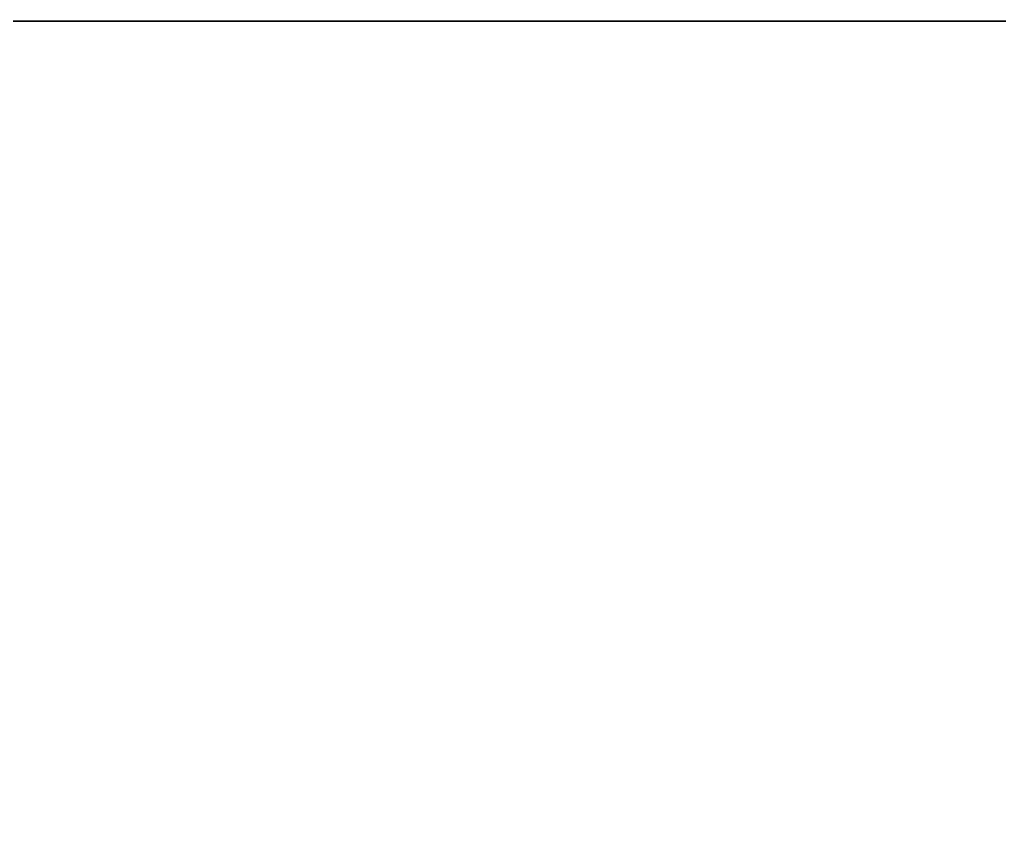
# Model space of a CAD drawing. Extents: x 0 to 4257, y -4384 to 0.
# Drawn here: x 618.54 to 635.58, y -1207.02 to -1192.97 of the extents above; entities that cross this region are included whole.
import ezdxf

# ---------------------------------------------------------------- set-up
doc = ezdxf.new("R2010")
doc.units = 0
for name, color, linetype in [('LAYER0', 7, 'CONTINUOUS'), ('LAYER1', 7, 'CONTINUOUS'), ('LAYER10', 7, 'CONTINUOUS'), ('LAYER11', 7, 'CONTINUOUS'), ('LAYER17', 9, 'CONTINUOUS'), ('LAYER20', 9, 'CONTINUOUS'), ('LAYER3', 7, 'CONTINUOUS'), ('LAYER30', 7, 'CONTINUOUS'), ('LAYER40', 7, 'CONTINUOUS'), ('LAYER50', 7, 'CONTINUOUS'), ('LAYER60', 7, 'CONTINUOUS'), ('LAYER70', 7, 'CONTINUOUS'), ('LAYER9', 7, 'CONTINUOUS')]:
    doc.layers.add(name, color=color, linetype=linetype)

msp = doc.modelspace()

# ---------------------------------------------------------------- linework, layer by layer
at = {"layer": 'LAYER0'}
for points, invisible_edges in [([(1784, -1454, 359), (609, -946, 359), (1784, 0, 359), (1784, -1454, 359)], 3), ([(609, -946, 364), (1784, -1454, 364), (609, 0, 364), (609, -946, 364)], 3), ([(1784, 0, 364), (609, 0, 364), (1784, -1454, 364), (1784, 0, 364)], 2), ([(0, -4366, 359), (609, -946, 359), (4239, -4366, 359), (0, -4366, 359)], 3), ([(4239, -4366, 364), (0, -946, 364), (0, -4366, 364), (4239, -4366, 364)], 1), ([(0, -946, 364), (4239, -4366, 364), (609, -946, 364), (0, -946, 364)], 3), ([(4239, -4366, 359), (609, -946, 359), (1784, -1454, 359), (4239, -4366, 359)], 7), ([(609, -946, 364), (4239, -4366, 364), (1784, -1454, 364), (609, -946, 364)], 7)]:
    msp.add_3dface(points, dxfattribs=dict(at, invisible_edges=invisible_edges))
at = {"layer": 'LAYER10', "invisible_edges": 1}
for points in [[(174.6, -1786.5, 2064.5), (670, -1144, 2064.5), (174.6, -1144, 2064.5), (174.6, -1786.5, 2064.5)], [(670, -1144, 2064.5), (174.6, -1786.5, 2064.5), (670, -1786.5, 2064.5), (670, -1144, 2064.5)], [(670, -1786.5, 2046.5), (174.6, -1144, 2046.5), (670, -1144, 2046.5), (670, -1786.5, 2046.5)], [(174.6, -1144, 2046.5), (670, -1786.5, 2046.5), (174.6, -1786.5, 2046.5), (174.6, -1144, 2046.5)]]:
    msp.add_3dface(points, dxfattribs=at)
at = {"layer": 'LAYER11', "invisible_edges": 1}
for points in [[(174.6, -1786.5, 2356.75), (670, -1144, 2356.75), (174.6, -1144, 2356.75), (174.6, -1786.5, 2356.75)], [(670, -1144, 2356.75), (174.6, -1786.5, 2356.75), (670, -1786.5, 2356.75), (670, -1144, 2356.75)], [(670, -1786.5, 2338.75), (174.6, -1144, 2338.75), (670, -1144, 2338.75), (670, -1786.5, 2338.75)], [(174.6, -1144, 2338.75), (670, -1786.5, 2338.75), (174.6, -1786.5, 2338.75), (174.6, -1144, 2338.75)]]:
    msp.add_3dface(points, dxfattribs=at)
at = {"layer": 'LAYER17', "invisible_edges": 1}
for points in [[(150, -1144, 444), (750, -3768, 444), (150, -3768, 444), (150, -1144, 444)], [(750, -3768, 444), (150, -1144, 444), (750, -1144, 444), (750, -3768, 444)], [(750, -1144, 462), (150, -3768, 462), (750, -3768, 462), (750, -1144, 462)], [(150, -3768, 462), (750, -1144, 462), (150, -1144, 462), (150, -3768, 462)]]:
    msp.add_3dface(points, dxfattribs=at)
at = {"layer": 'LAYER20', "invisible_edges": 1}
for points in [[(150, -3768, 2649), (750, -1144, 2649), (150, -1144, 2649), (150, -3768, 2649)], [(750, -1144, 2649), (150, -3768, 2649), (750, -3768, 2649), (750, -1144, 2649)], [(750, -3768, 2631), (150, -1144, 2631), (750, -1144, 2631), (750, -3768, 2631)], [(150, -1144, 2631), (750, -3768, 2631), (150, -3768, 2631), (150, -1144, 2631)]]:
    msp.add_3dface(points, dxfattribs=at)
at = {"layer": 'LAYER3', "invisible_edges": 1}
for points in [[(174.6, -1786.5, 1480), (670, -1144, 1480), (174.6, -1144, 1480), (174.6, -1786.5, 1480)], [(670, -1144, 1480), (174.6, -1786.5, 1480), (670, -1786.5, 1480), (670, -1144, 1480)], [(670, -1786.5, 1462), (174.6, -1144, 1462), (670, -1144, 1462), (670, -1786.5, 1462)], [(174.6, -1144, 1462), (670, -1786.5, 1462), (174.6, -1786.5, 1462), (174.6, -1144, 1462)]]:
    msp.add_3dface(points, dxfattribs=at)
at = {"layer": 'LAYER30', "invisible_edges": 1}
for points in [[(202, -1193, 502), (652, -1737.5, 502), (202, -1737.5, 502), (202, -1193, 502)], [(652, -1737.5, 502), (202, -1193, 502), (652, -1193, 502), (652, -1737.5, 502)], [(202, -1193, 502), (652, -1193, 520), (652, -1193, 502), (202, -1193, 502)], [(652, -1193, 520), (202, -1193, 502), (202, -1193, 520), (652, -1193, 520)], [(652, -1193, 520), (202, -1737.5, 520), (652, -1737.5, 520), (652, -1193, 520)], [(202, -1737.5, 520), (652, -1193, 520), (202, -1193, 520), (202, -1737.5, 520)]]:
    msp.add_3dface(points, dxfattribs=at)
at = {"layer": 'LAYER40', "invisible_edges": 1}
for points in [[(202, -1193, 694), (652, -1737.5, 694), (202, -1737.5, 694), (202, -1193, 694)], [(652, -1737.5, 694), (202, -1193, 694), (652, -1193, 694), (652, -1737.5, 694)], [(202, -1193, 694), (652, -1193, 712), (652, -1193, 694), (202, -1193, 694)], [(652, -1193, 712), (202, -1193, 694), (202, -1193, 712), (652, -1193, 712)], [(652, -1193, 712), (202, -1737.5, 712), (652, -1737.5, 712), (652, -1193, 712)], [(202, -1737.5, 712), (652, -1193, 712), (202, -1193, 712), (202, -1737.5, 712)]]:
    msp.add_3dface(points, dxfattribs=at)
at = {"layer": 'LAYER50', "invisible_edges": 1}
for points in [[(202, -1193, 886), (652, -1737.5, 886), (202, -1737.5, 886), (202, -1193, 886)], [(652, -1737.5, 886), (202, -1193, 886), (652, -1193, 886), (652, -1737.5, 886)], [(202, -1193, 886), (652, -1193, 904), (652, -1193, 886), (202, -1193, 886)], [(652, -1193, 904), (202, -1193, 886), (202, -1193, 904), (652, -1193, 904)], [(652, -1193, 904), (202, -1737.5, 904), (652, -1737.5, 904), (652, -1193, 904)], [(202, -1737.5, 904), (652, -1193, 904), (202, -1193, 904), (202, -1737.5, 904)]]:
    msp.add_3dface(points, dxfattribs=at)
at = {"layer": 'LAYER60', "invisible_edges": 1}
for points in [[(202, -1193, 1078), (652, -1737.5, 1078), (202, -1737.5, 1078), (202, -1193, 1078)], [(652, -1737.5, 1078), (202, -1193, 1078), (652, -1193, 1078), (652, -1737.5, 1078)], [(202, -1193, 1078), (652, -1193, 1096), (652, -1193, 1078), (202, -1193, 1078)], [(652, -1193, 1096), (202, -1193, 1078), (202, -1193, 1096), (652, -1193, 1096)], [(652, -1193, 1096), (202, -1737.5, 1096), (652, -1737.5, 1096), (652, -1193, 1096)], [(202, -1737.5, 1096), (652, -1193, 1096), (202, -1193, 1096), (202, -1737.5, 1096)]]:
    msp.add_3dface(points, dxfattribs=at)
at = {"layer": 'LAYER70', "invisible_edges": 1}
for points in [[(202, -1193, 1270), (652, -1737.5, 1270), (202, -1737.5, 1270), (202, -1193, 1270)], [(652, -1737.5, 1270), (202, -1193, 1270), (652, -1193, 1270), (652, -1737.5, 1270)], [(202, -1193, 1270), (652, -1193, 1288), (652, -1193, 1270), (202, -1193, 1270)], [(652, -1193, 1288), (202, -1193, 1270), (202, -1193, 1288), (652, -1193, 1288)], [(652, -1193, 1288), (202, -1737.5, 1288), (652, -1737.5, 1288), (652, -1193, 1288)], [(202, -1737.5, 1288), (652, -1193, 1288), (202, -1193, 1288), (202, -1737.5, 1288)]]:
    msp.add_3dface(points, dxfattribs=at)
at = {"layer": 'LAYER9', "invisible_edges": 1}
for points in [[(174.6, -1786.5, 1772.25), (670, -1144, 1772.25), (174.6, -1144, 1772.25), (174.6, -1786.5, 1772.25)], [(670, -1144, 1772.25), (174.6, -1786.5, 1772.25), (670, -1786.5, 1772.25), (670, -1144, 1772.25)], [(670, -1786.5, 1754.25), (174.6, -1144, 1754.25), (670, -1144, 1754.25), (670, -1786.5, 1754.25)], [(174.6, -1144, 1754.25), (670, -1786.5, 1754.25), (174.6, -1786.5, 1754.25), (174.6, -1144, 1754.25)]]:
    msp.add_3dface(points, dxfattribs=at)

# ---------------------------------------------------------------- meshes
at = {"layer": 'LAYER1'}
mesh = msp.add_polymesh((9, 2), dxfattribs=at)
for k, corner in enumerate([(1634, -150, 2700), (759, -150, 2700), (1634, -1604, 2700), (1634, -150, 2700), (4089, -1604, 2700), (1634, -1604, 2700), (4089, -4216, 2700), (4089, -1604, 2700), (150, -4216, 2700), (4089, -4216, 2700), (150, -1096, 2700), (150, -4216, 2700), (759, -1096, 2700), (150, -1096, 2700), (759, -150, 2700), (759, -1096, 2700), (609, 0, 2700), (609, -946, 2700)]):
    mesh.set_mesh_vertex(divmod(k, 2), corner)

doc.saveas('drawing.dxf')
